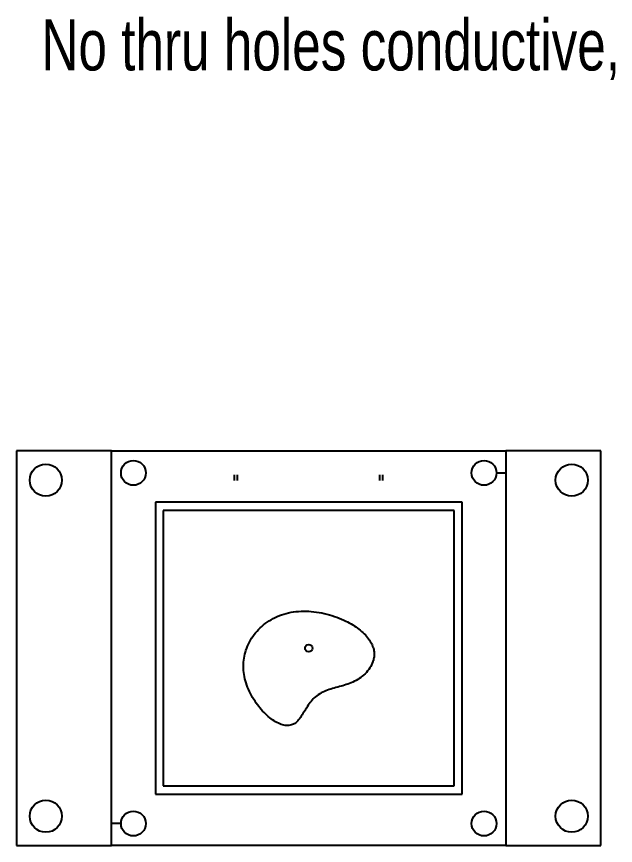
# Model space of a CAD drawing. Header units: millimetres. Extents: x 34 to 165, y 107 to 234.
# Drawn here: x 34.2 to 75.2, y 133.7 to 190.4 of the extents above; entities that cross this region are included whole.
import ezdxf

# ---------------------------------------------------------------- set-up
doc = ezdxf.new("R2010")
doc.units = ezdxf.units.MM
doc.linetypes.add('CENTERX2', pattern=[20.32, 12.7, -2.54, 2.54, -2.54])
doc.styles.add('SLDTEXTSTYLE0', font='TXT', dxfattribs={"width": 0.75})

msp = doc.modelspace()

# ---------------------------------------------------------------- linework, layer by layer
at = {"color": 7, "linetype": 'Continuous', "lineweight": 25}
for p, q in [((34.173, 160.659), (34.173, 133.659)), ((40.673, 160.659), (34.173, 160.659)), ((40.673, 133.659), (40.673, 160.659)), ((40.673, 160.659), (67.673, 160.659)), ((67.673, 160.659), (67.673, 133.659)), ((74.173, 160.659), (67.673, 160.659)), ((74.173, 133.659), (74.173, 160.659)), ((49.098, 158.624), (49.098, 159.014)), ((49.298, 158.624), (49.298, 159.014)), ((59.048, 158.624), (59.048, 159.014)), ((59.248, 158.624), (59.248, 159.014)), ((64.673, 157.159), (43.673, 157.159)), ((43.673, 157.159), (43.673, 137.159)), ((64.673, 137.159), (64.673, 157.159)), ((64.138, 156.574), (44.208, 156.574)), ((44.208, 156.574), (44.208, 137.744)), ((64.138, 137.744), (64.138, 156.574)), ((44.208, 137.744), (64.138, 137.744)), ((43.673, 137.159), (64.673, 137.159)), ((34.173, 133.659), (40.673, 133.659)), ((67.673, 133.659), (40.673, 133.659)), ((67.673, 133.659), (74.173, 133.659))]:
    msp.add_line(p, q, dxfattribs=at)
at = {"color": 7, "linetype": 'CENTERX2'}
for p, q in [((67.023, 159.159), (67.673, 159.159)), ((41.323, 135.159), (40.673, 135.159))]:
    msp.add_line(p, q, dxfattribs=at)
at = {"color": 7, "linetype": 'Continuous', "lineweight": 25}
for centre, radius in [((42.173, 159.159), 0.85), ((66.173, 159.159), 0.85), ((36.173, 158.659), 1.1), ((72.173, 158.659), 1.1), ((54.173, 147.159), 0.255), ((36.173, 135.659), 1.1), ((72.173, 135.659), 1.1), ((42.173, 135.159), 0.85), ((66.173, 135.159), 0.85)]:
    msp.add_circle(centre, radius, dxfattribs=at)
msp.add_open_spline([(57.628, 145.073), (57.766, 145.178), (58.04, 145.389), (58.359, 145.79), (58.568, 146.19), (58.658, 146.567), (58.659, 146.901), (58.586, 147.226), (58.438, 147.562), (58.205, 147.903), (57.886, 148.24), (57.504, 148.55), (57.066, 148.832), (56.541, 149.104), (55.93, 149.346), (55.24, 149.541), (54.532, 149.664), (53.823, 149.706), (53.132, 149.661), (52.475, 149.516), (51.868, 149.277), (51.319, 148.954), (50.836, 148.558), (50.426, 148.096), (50.098, 147.578), (49.868, 147.034), (49.733, 146.479), (49.687, 145.922), (49.73, 145.348), (49.868, 144.767), (50.099, 144.192), (50.396, 143.656), (50.736, 143.173), (51.099, 142.755), (51.484, 142.398), (51.879, 142.118), (52.268, 141.931), (52.64, 141.848), (52.991, 141.88), (53.302, 142.054), (53.555, 142.339), (53.786, 142.684), (54.014, 143.06), (54.257, 143.432), (54.548, 143.779), (54.92, 144.052), (55.349, 144.252), (55.804, 144.399), (56.272, 144.524), (56.741, 144.657), (57.206, 144.821), (57.487, 144.989), (57.628, 145.073)], degree=3, knots=[0, 0, 0, 0, 0.020075, 0.039959, 0.058773, 0.071896, 0.08451, 0.097156, 0.110242, 0.126872, 0.144702, 0.163741, 0.183876, 0.204918, 0.232139, 0.259926, 0.287786, 0.315267, 0.342008, 0.367829, 0.392865, 0.417311, 0.441318, 0.465016, 0.488537, 0.512041, 0.533096, 0.554506, 0.576524, 0.599461, 0.623481, 0.648121, 0.670253, 0.691777, 0.712158, 0.730924, 0.74776, 0.761798, 0.774664, 0.787609, 0.802122, 0.818393, 0.835703, 0.8531, 0.869786, 0.887927, 0.905992, 0.92443, 0.943222, 0.96215, 0.981039, 1, 1, 1, 1], dxfattribs=at)

# ---------------------------------------------------------------- texts
at = {"color": 7, "linetype": 'Continuous', "lineweight": 0, "insert": (35.872, 190.199), "char_height": 3.5, "attachment_point": 1, "style": 'SLDTEXTSTYLE0'}
msp.add_mtext('No thru holes conductive,', dxfattribs=at)

doc.saveas('drawing.dxf')
